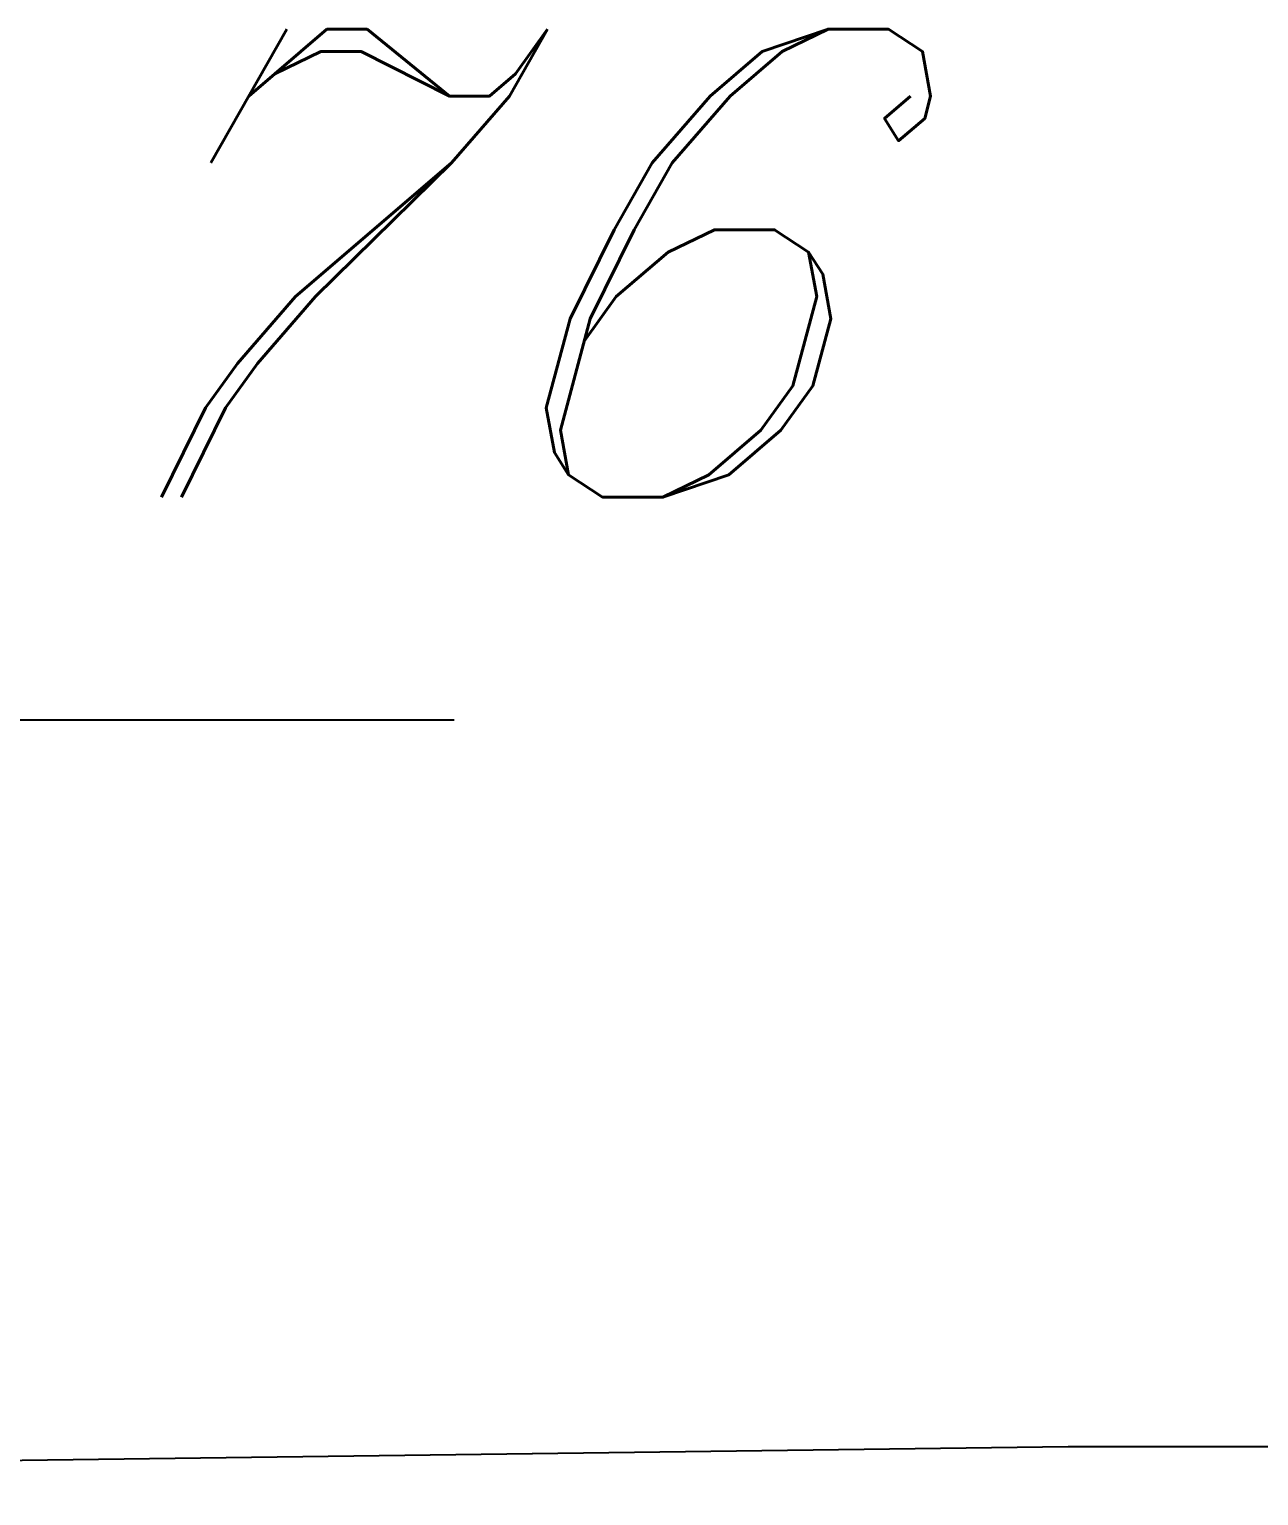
# Model space of a CAD drawing. Header units: inches. Extents: x -350577 to -266477, y -437959 to -377535.
# Drawn here: x -285301 to -284513, y -416265 to -415324 of the extents above; entities that cross this region are included whole.
import ezdxf

# ---------------------------------------------------------------- set-up
doc = ezdxf.new("R2010")
doc.units = ezdxf.units.IN
doc.header["$MEASUREMENT"] = 0
doc.layers.add('ORGINAL (itatec)', color=3, linetype='Continuous', lineweight=9)
doc.styles.add('Geniso', font='geniso.shx', dxfattribs={"oblique": 15})
doc.dimstyles.new('scale 1b100', dxfattribs={"dimscale": 100, "dimtxt": 3, "dimasz": 2.5, "dimexe": 1, "dimexo": 1, "dimgap": 1, "dimtad": 1, "dimdec": 0, "dimzin": 0, "dimdsep": 46, "dimtxsty": 'Geniso', "dimcen": 0, "dimclrd": 1, "dimclre": 1, "dimclrt": 7, "dimadec": 0, "dimazin": 0, "dimtfac": 1, "dimtdec": 0, "dimtmove": 0, "dimatfit": 3, "dimfxl": 0.75, "dimtolj": 1, "dimtzin": 0, "dimarcsym": 0})

msp = doc.modelspace()

# ---------------------------------------------------------------- texts
at = {"layer": 'ORGINAL (itatec)', "color": 7, "insert": (-285023.41, -415474.44), "char_height": 300, "attachment_point": 5, "style": 'Geniso'}
msp.add_mtext('{\\Fitalic|c0;76}', dxfattribs=at)

# ---------------------------------------------------------------- leaders
at = {"layer": 'ORGINAL (itatec)'}
for points in [[(-286063.85, -415969.11), (-285357.16, -415767.3), (-285028.53, -415767.3)], [(-285625.36, -416246.24), (-284634.82, -416233.56), (-284306.19, -416233.56)]]:
    msp.add_leader(points, dimstyle='scale 1b100', override={"dimasz": 1.5, "dimldrblk": 'DotSmall'}, dxfattribs=at)

doc.saveas('drawing.dxf')
